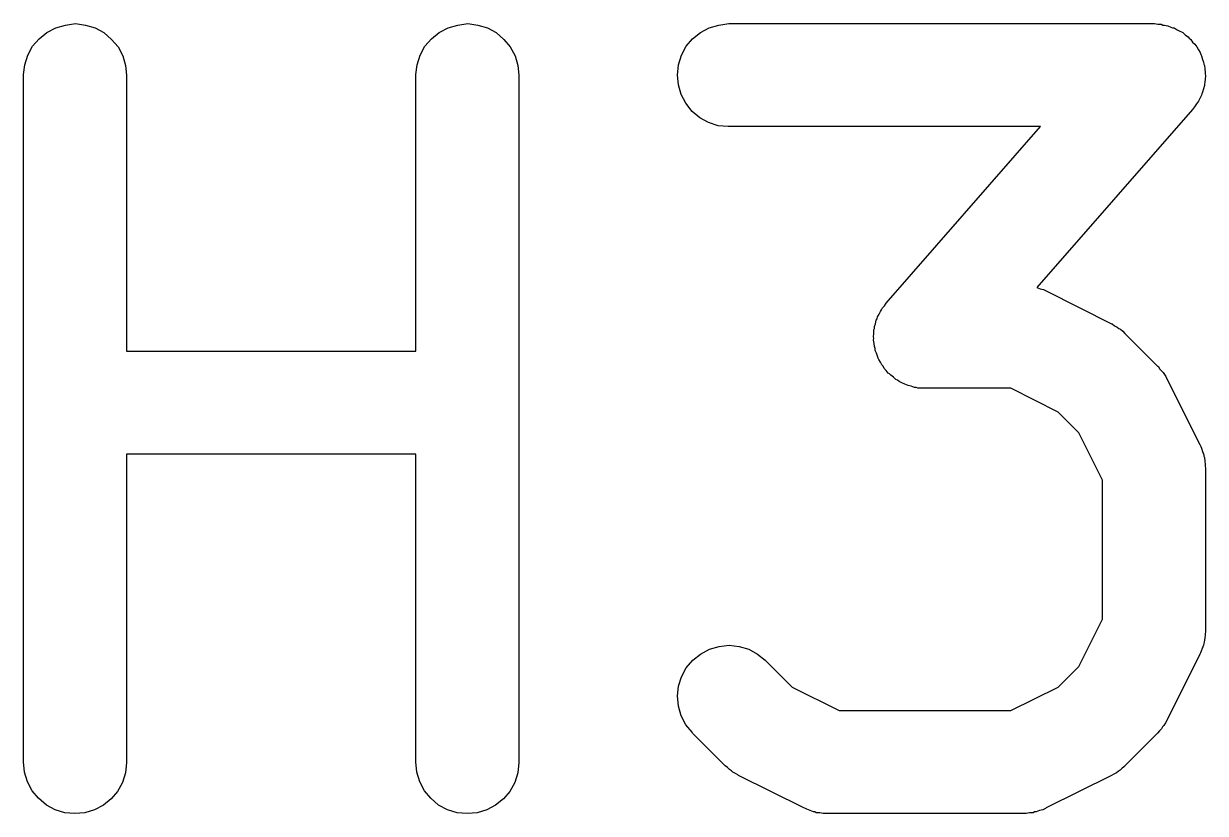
# Model space of a CAD drawing. Extents: x 39.2 to 71.6, y -130.1 to -60.
# Drawn here: x 64.463 to 66.184, y -125.527 to -124.377 of the extents above; entities that cross this region are included whole.
import ezdxf

# ---------------------------------------------------------------- set-up
doc = ezdxf.new("R2010")
doc.units = 0
doc.layers.add('BLACK', color=7, linetype='CONTINUOUS')

msp = doc.modelspace()

# ---------------------------------------------------------------- linework, layer by layer
at = {"layer": 'BLACK', "linetype": 'CONTINUOUS'}
for p, q in [((64.497, -124.39), (64.51, -124.383)), ((64.51, -124.383), (64.524, -124.379)), ((64.524, -124.379), (64.5386, -124.377)), ((64.5386, -124.377), (64.5532, -124.379)), ((64.5532, -124.379), (64.5672, -124.383)), ((64.5672, -124.383), (64.58, -124.39)), ((65.0685, -124.39), (65.0814, -124.383)), ((65.0814, -124.383), (65.0955, -124.379)), ((65.0955, -124.379), (65.11, -124.377)), ((65.11, -124.377), (65.1246, -124.379)), ((65.1246, -124.379), (65.1386, -124.383)), ((65.1386, -124.383), (65.1515, -124.39)), ((65.449, -124.39), (65.4619, -124.383)), ((65.4619, -124.383), (65.4759, -124.379)), ((65.4759, -124.379), (65.4905, -124.377)), ((65.4905, -124.377), (66.1095, -124.377)), ((66.1095, -124.377), (66.1106, -124.377)), ((66.1106, -124.377), (66.1152, -124.378)), ((66.1152, -124.378), (66.1199, -124.378)), ((66.1199, -124.378), (66.1225, -124.379)), ((66.1225, -124.379), (66.1251, -124.379)), ((66.1251, -124.379), (66.1296, -124.38)), ((66.1296, -124.38), (66.1342, -124.382)), ((66.1342, -124.382), (66.1366, -124.383)), ((66.1366, -124.383), (66.1391, -124.383)), ((66.1391, -124.383), (66.1432, -124.386)), ((66.1432, -124.386), (66.1475, -124.388)), ((66.1475, -124.388), (66.1496, -124.389)), ((64.4762, -124.41), (64.4856, -124.399)), ((64.4856, -124.399), (64.497, -124.39)), ((64.58, -124.39), (64.5913, -124.4)), ((64.5913, -124.4), (64.6006, -124.411)), ((65.0476, -124.41), (65.057, -124.399)), ((65.057, -124.399), (65.0685, -124.39)), ((65.1515, -124.39), (65.1627, -124.4)), ((65.1627, -124.4), (65.172, -124.411)), ((65.4283, -124.41), (65.4376, -124.399)), ((65.4376, -124.399), (65.449, -124.39)), ((66.1496, -124.389), (66.1519, -124.39)), ((66.1519, -124.39), (66.1555, -124.394)), ((66.1555, -124.394), (66.1593, -124.396)), ((66.1593, -124.396), (66.1611, -124.398)), ((66.1611, -124.398), (66.1631, -124.4)), ((66.1631, -124.4), (66.166, -124.404)), ((66.166, -124.404), (66.1693, -124.407)), ((64.4692, -124.423), (64.4762, -124.41)), ((64.6006, -124.411), (64.6074, -124.424)), ((65.0406, -124.423), (65.0476, -124.41)), ((65.172, -124.411), (65.1789, -124.424)), ((65.4213, -124.423), (65.4283, -124.41)), ((66.1693, -124.407), (66.1706, -124.409)), ((66.1706, -124.409), (66.1723, -124.411)), ((66.1723, -124.411), (66.1745, -124.415)), ((66.1745, -124.415), (66.1769, -124.419)), ((66.1769, -124.419), (66.1778, -124.422)), ((66.1778, -124.422), (66.1791, -124.424)), ((64.4631, -124.451), (64.4647, -124.437)), ((64.4647, -124.437), (64.4692, -124.423)), ((64.6074, -124.424), (64.6117, -124.438)), ((64.6117, -124.438), (64.6131, -124.452)), ((65.0345, -124.451), (65.0362, -124.437)), ((65.0362, -124.437), (65.0406, -124.423)), ((65.1789, -124.424), (65.1831, -124.438)), ((65.1831, -124.438), (65.1845, -124.452)), ((65.4155, -124.452), (65.417, -124.437)), ((65.417, -124.437), (65.4213, -124.423)), ((66.1791, -124.424), (66.1804, -124.429)), ((66.1804, -124.429), (66.182, -124.433)), ((66.182, -124.433), (66.1825, -124.436)), ((66.1825, -124.436), (66.1832, -124.438)), ((66.1832, -124.438), (66.1836, -124.443)), ((64.4631, -124.452), (64.4631, -124.451)), ((64.4631, -125.452), (64.4631, -124.452)), ((64.6131, -124.452), (64.6131, -124.854)), ((65.0345, -124.452), (65.0345, -124.451)), ((65.0345, -124.854), (65.0345, -124.452)), ((65.1845, -124.452), (65.1845, -125.452)), ((65.4168, -124.466), (65.4155, -124.452)), ((66.1836, -124.443), (66.1844, -124.448)), ((66.1845, -124.453), (66.184, -124.458)), ((66.1844, -124.448), (66.1843, -124.45)), ((66.1843, -124.45), (66.1845, -124.453)), ((65.4209, -124.48), (65.4168, -124.466)), ((66.1816, -124.472), (66.1805, -124.477)), ((66.183, -124.467), (66.1816, -124.472)), ((66.1833, -124.465), (66.183, -124.467)), ((66.1839, -124.462), (66.1833, -124.465)), ((66.184, -124.458), (66.1839, -124.462)), ((65.4277, -124.493), (65.4209, -124.48)), ((66.1745, -124.49), (66.173, -124.492)), ((66.1764, -124.486), (66.1745, -124.49)), ((66.1787, -124.481), (66.1764, -124.486)), ((66.1794, -124.479), (66.1787, -124.481)), ((66.1805, -124.477), (66.1794, -124.479)), ((65.4369, -124.505), (65.4277, -124.493)), ((65.4481, -124.514), (65.4369, -124.505)), ((66.166, -124.502), (65.9391, -124.761)), ((66.1687, -124.498), (66.166, -124.502)), ((66.1717, -124.494), (66.1687, -124.498)), ((66.173, -124.492), (66.1717, -124.494)), ((65.4609, -124.521), (65.4481, -124.514)), ((65.4749, -124.526), (65.4609, -124.521)), ((65.4894, -124.527), (65.4749, -124.526)), ((65.4905, -124.527), (65.4894, -124.527)), ((65.9442, -124.527), (65.4905, -124.527)), ((65.7197, -124.784), (65.9442, -124.527)), ((65.9391, -124.761), (65.9437, -124.763)), ((65.9437, -124.763), (65.9486, -124.764)), ((65.9486, -124.764), (65.9505, -124.765)), ((65.9505, -124.765), (65.9526, -124.766)), ((65.9526, -124.766), (66.0478, -124.814)), ((65.717, -124.788), (65.7197, -124.784)), ((65.707, -124.804), (65.7093, -124.8)), ((65.7093, -124.8), (65.7112, -124.796)), ((65.7112, -124.796), (65.7128, -124.794)), ((65.7128, -124.794), (65.714, -124.791)), ((65.714, -124.791), (65.717, -124.788)), ((65.7024, -124.821), (65.7027, -124.818)), ((65.7027, -124.818), (65.7041, -124.814)), ((65.7041, -124.814), (65.7052, -124.809)), ((65.7052, -124.809), (65.7063, -124.807)), ((65.7063, -124.807), (65.707, -124.804)), ((66.0478, -124.814), (66.0488, -124.814)), ((66.0488, -124.814), (66.0523, -124.817)), ((66.0523, -124.817), (66.056, -124.819)), ((65.7012, -124.833), (65.7017, -124.828)), ((65.7014, -124.835), (65.7012, -124.833)), ((65.7013, -124.838), (65.7014, -124.835)), ((65.7017, -124.828), (65.7018, -124.823)), ((65.7018, -124.823), (65.7024, -124.821)), ((66.056, -124.819), (66.0584, -124.821)), ((66.0584, -124.821), (66.061, -124.822)), ((66.061, -124.822), (66.0641, -124.825)), ((66.0641, -124.825), (66.0673, -124.828)), ((66.0673, -124.828), (66.1149, -124.876)), ((65.7021, -124.843), (65.7013, -124.838)), ((65.7025, -124.847), (65.7021, -124.843)), ((65.7033, -124.85), (65.7025, -124.847)), ((65.7037, -124.853), (65.7033, -124.85)), ((65.7053, -124.857), (65.7037, -124.853)), ((64.6131, -124.854), (65.0345, -124.854)), ((65.7067, -124.861), (65.7053, -124.857)), ((65.7079, -124.864), (65.7067, -124.861)), ((65.7088, -124.866), (65.7079, -124.864)), ((65.7113, -124.87), (65.7088, -124.866)), ((65.7134, -124.874), (65.7113, -124.87)), ((65.7151, -124.876), (65.7134, -124.874)), ((65.7165, -124.879), (65.7151, -124.876)), ((65.7197, -124.882), (65.7165, -124.879)), ((65.7226, -124.886), (65.7197, -124.882)), ((65.7246, -124.887), (65.7226, -124.886)), ((65.7264, -124.889), (65.7246, -124.887)), ((66.1149, -124.876), (66.1157, -124.876)), ((66.1157, -124.876), (66.1183, -124.88)), ((66.1183, -124.88), (66.1212, -124.883)), ((66.1212, -124.883), (66.1229, -124.885)), ((66.1229, -124.885), (66.1248, -124.888)), ((65.7302, -124.892), (65.7264, -124.889)), ((65.7338, -124.895), (65.7302, -124.892)), ((65.7361, -124.896), (65.7338, -124.895)), ((65.7383, -124.898), (65.7361, -124.896)), ((65.7425, -124.9), (65.7383, -124.898)), ((65.7466, -124.902), (65.7425, -124.9)), ((65.7492, -124.903), (65.7466, -124.902)), ((65.7515, -124.904), (65.7492, -124.903)), ((65.7561, -124.905), (65.7515, -124.904)), ((66.1248, -124.888), (66.1267, -124.891)), ((66.1267, -124.891), (66.129, -124.895)), ((66.129, -124.895), (66.1766, -124.99)), ((65.7606, -124.907), (65.7561, -124.905)), ((65.7632, -124.907), (65.7606, -124.907)), ((65.7658, -124.908), (65.7632, -124.907)), ((65.7705, -124.908), (65.7658, -124.908)), ((65.7751, -124.908), (65.7705, -124.908)), ((65.7762, -124.908), (65.7751, -124.908)), ((65.9013, -124.908), (65.7762, -124.908)), ((65.9699, -124.943), (65.9013, -124.908)), ((66.0003, -124.973), (65.9699, -124.943)), ((66.0345, -125.042), (66.0003, -124.973)), ((66.1766, -124.99), (66.1771, -124.991)), ((65.0345, -125.004), (64.6131, -125.004)), ((64.6131, -125.004), (64.6131, -125.452)), ((65.0345, -125.452), (65.0345, -125.004)), ((66.1771, -124.991), (66.1778, -124.993)), ((66.1778, -124.993), (66.1789, -124.995)), ((66.1789, -124.995), (66.1803, -125)), ((66.1803, -125), (66.1821, -125.005)), ((66.1821, -125.005), (66.1825, -125.007)), ((66.1825, -125.007), (66.1831, -125.009)), ((66.1831, -125.009), (66.1836, -125.014)), ((66.1836, -125.014), (66.1844, -125.019)), ((66.1844, -125.019), (66.1843, -125.022)), ((66.1843, -125.022), (66.1845, -125.024)), ((66.1845, -125.024), (66.1845, -125.262)), ((66.0345, -125.244), (66.0345, -125.042)), ((66.0003, -125.313), (66.0345, -125.244)), ((66.1845, -125.263), (66.1843, -125.265)), ((66.1843, -125.265), (66.1843, -125.267)), ((66.1845, -125.262), (66.1845, -125.263)), ((65.4762, -125.284), (65.4907, -125.282)), ((65.4907, -125.282), (65.5053, -125.284)), ((66.1818, -125.282), (66.18, -125.287)), ((66.1822, -125.28), (66.1818, -125.282)), ((66.1829, -125.277), (66.1822, -125.28)), ((66.1835, -125.272), (66.1829, -125.277)), ((66.1843, -125.267), (66.1835, -125.272)), ((65.4378, -125.304), (65.4492, -125.295)), ((65.4492, -125.295), (65.4621, -125.288)), ((65.4621, -125.288), (65.4762, -125.284)), ((65.5053, -125.284), (65.5193, -125.288)), ((65.5193, -125.288), (65.5322, -125.295)), ((65.5322, -125.295), (65.5435, -125.304)), ((66.1766, -125.295), (66.129, -125.391)), ((66.1774, -125.293), (66.1766, -125.295)), ((66.1785, -125.291), (66.1774, -125.293)), ((66.18, -125.287), (66.1785, -125.291)), ((65.4214, -125.328), (65.4284, -125.315)), ((65.4284, -125.315), (65.4378, -125.304)), ((65.5435, -125.304), (65.5825, -125.343)), ((65.9699, -125.343), (66.0003, -125.313)), ((65.4171, -125.342), (65.4214, -125.328)), ((65.4155, -125.356), (65.4171, -125.342)), ((65.5825, -125.343), (65.651, -125.377)), ((65.9013, -125.377), (65.9699, -125.343)), ((65.4168, -125.371), (65.4155, -125.356)), ((65.4208, -125.385), (65.4168, -125.371)), ((65.4276, -125.398), (65.4208, -125.385)), ((65.651, -125.377), (65.9013, -125.377)), ((65.4367, -125.409), (65.4276, -125.398)), ((66.1222, -125.401), (66.1205, -125.404)), ((66.1242, -125.399), (66.1222, -125.401)), ((66.1262, -125.395), (66.1242, -125.399)), ((66.1285, -125.392), (66.1262, -125.395)), ((66.129, -125.391), (66.1285, -125.392)), ((65.4374, -125.41), (65.4367, -125.409)), ((65.4851, -125.458), (65.4374, -125.41)), ((66.1149, -125.41), (66.0673, -125.458)), ((66.1176, -125.407), (66.1149, -125.41)), ((66.1205, -125.404), (66.1176, -125.407)), ((64.4645, -125.467), (64.4631, -125.452)), ((64.6131, -125.453), (64.6115, -125.468)), ((64.6131, -125.452), (64.6131, -125.453)), ((65.036, -125.467), (65.0345, -125.452)), ((65.1845, -125.453), (65.1829, -125.468)), ((65.1845, -125.452), (65.1845, -125.453)), ((64.4688, -125.481), (64.4645, -125.467)), ((64.6115, -125.468), (64.607, -125.482)), ((65.0402, -125.481), (65.036, -125.467)), ((65.1829, -125.468), (65.1785, -125.482)), ((65.4883, -125.46), (65.4851, -125.458)), ((65.4913, -125.463), (65.4883, -125.46)), ((65.494, -125.465), (65.4913, -125.463)), ((65.4964, -125.467), (65.494, -125.465)), ((65.5001, -125.469), (65.4964, -125.467)), ((65.5036, -125.471), (65.5001, -125.469)), ((65.5046, -125.472), (65.5036, -125.471)), ((65.5998, -125.519), (65.5046, -125.472)), ((66.0478, -125.472), (65.9526, -125.519)), ((66.0514, -125.47), (66.0478, -125.472)), ((66.0551, -125.468), (66.0514, -125.47)), ((66.0576, -125.466), (66.0551, -125.468)), ((66.0602, -125.464), (66.0576, -125.466)), ((66.0633, -125.461), (66.0602, -125.464)), ((66.0666, -125.459), (66.0633, -125.461)), ((66.0673, -125.458), (66.0666, -125.459)), ((64.4756, -125.494), (64.4688, -125.481)), ((64.607, -125.482), (64.6, -125.495)), ((65.0471, -125.494), (65.0402, -125.481)), ((65.1785, -125.482), (65.1714, -125.495)), ((64.4849, -125.505), (64.4756, -125.494)), ((64.4962, -125.515), (64.4849, -125.505)), ((64.5906, -125.506), (64.5792, -125.515)), ((64.6, -125.495), (64.5906, -125.506)), ((65.0563, -125.505), (65.0471, -125.494)), ((65.0676, -125.515), (65.0563, -125.505)), ((65.162, -125.506), (65.1506, -125.515)), ((65.1714, -125.495), (65.162, -125.506)), ((64.509, -125.522), (64.4962, -125.515)), ((64.523, -125.526), (64.509, -125.522)), ((64.5662, -125.522), (64.5521, -125.526)), ((64.5792, -125.515), (64.5662, -125.522)), ((65.0805, -125.522), (65.0676, -125.515)), ((65.0944, -125.526), (65.0805, -125.522)), ((65.1376, -125.522), (65.1236, -125.526)), ((65.1506, -125.515), (65.1376, -125.522)), ((65.6019, -125.52), (65.5998, -125.519)), ((65.6038, -125.521), (65.6019, -125.52)), ((65.6087, -125.523), (65.6038, -125.521)), ((65.6135, -125.525), (65.6087, -125.523)), ((65.9427, -125.523), (65.9379, -125.525)), ((65.9476, -125.522), (65.9427, -125.523)), ((65.9496, -125.521), (65.9476, -125.522)), ((65.9516, -125.52), (65.9496, -125.521)), ((65.9526, -125.519), (65.9516, -125.52)), ((64.5376, -125.527), (64.523, -125.526)), ((64.5521, -125.526), (64.5376, -125.527)), ((65.109, -125.527), (65.0944, -125.526)), ((65.1236, -125.526), (65.109, -125.527)), ((65.6156, -125.525), (65.6135, -125.525)), ((65.6177, -125.526), (65.6156, -125.525)), ((65.6228, -125.526), (65.6177, -125.526)), ((65.6279, -125.527), (65.6228, -125.526)), ((65.6301, -125.527), (65.6279, -125.527)), ((65.6323, -125.527), (65.6301, -125.527)), ((65.6333, -125.527), (65.6323, -125.527)), ((65.919, -125.527), (65.6333, -125.527)), ((65.9212, -125.527), (65.919, -125.527)), ((65.9234, -125.527), (65.9212, -125.527)), ((65.9285, -125.526), (65.9234, -125.527)), ((65.9336, -125.526), (65.9285, -125.526)), ((65.9357, -125.525), (65.9336, -125.526)), ((65.9379, -125.525), (65.9357, -125.525))]:
    msp.add_line(p, q, dxfattribs=at)

doc.saveas('drawing.dxf')
